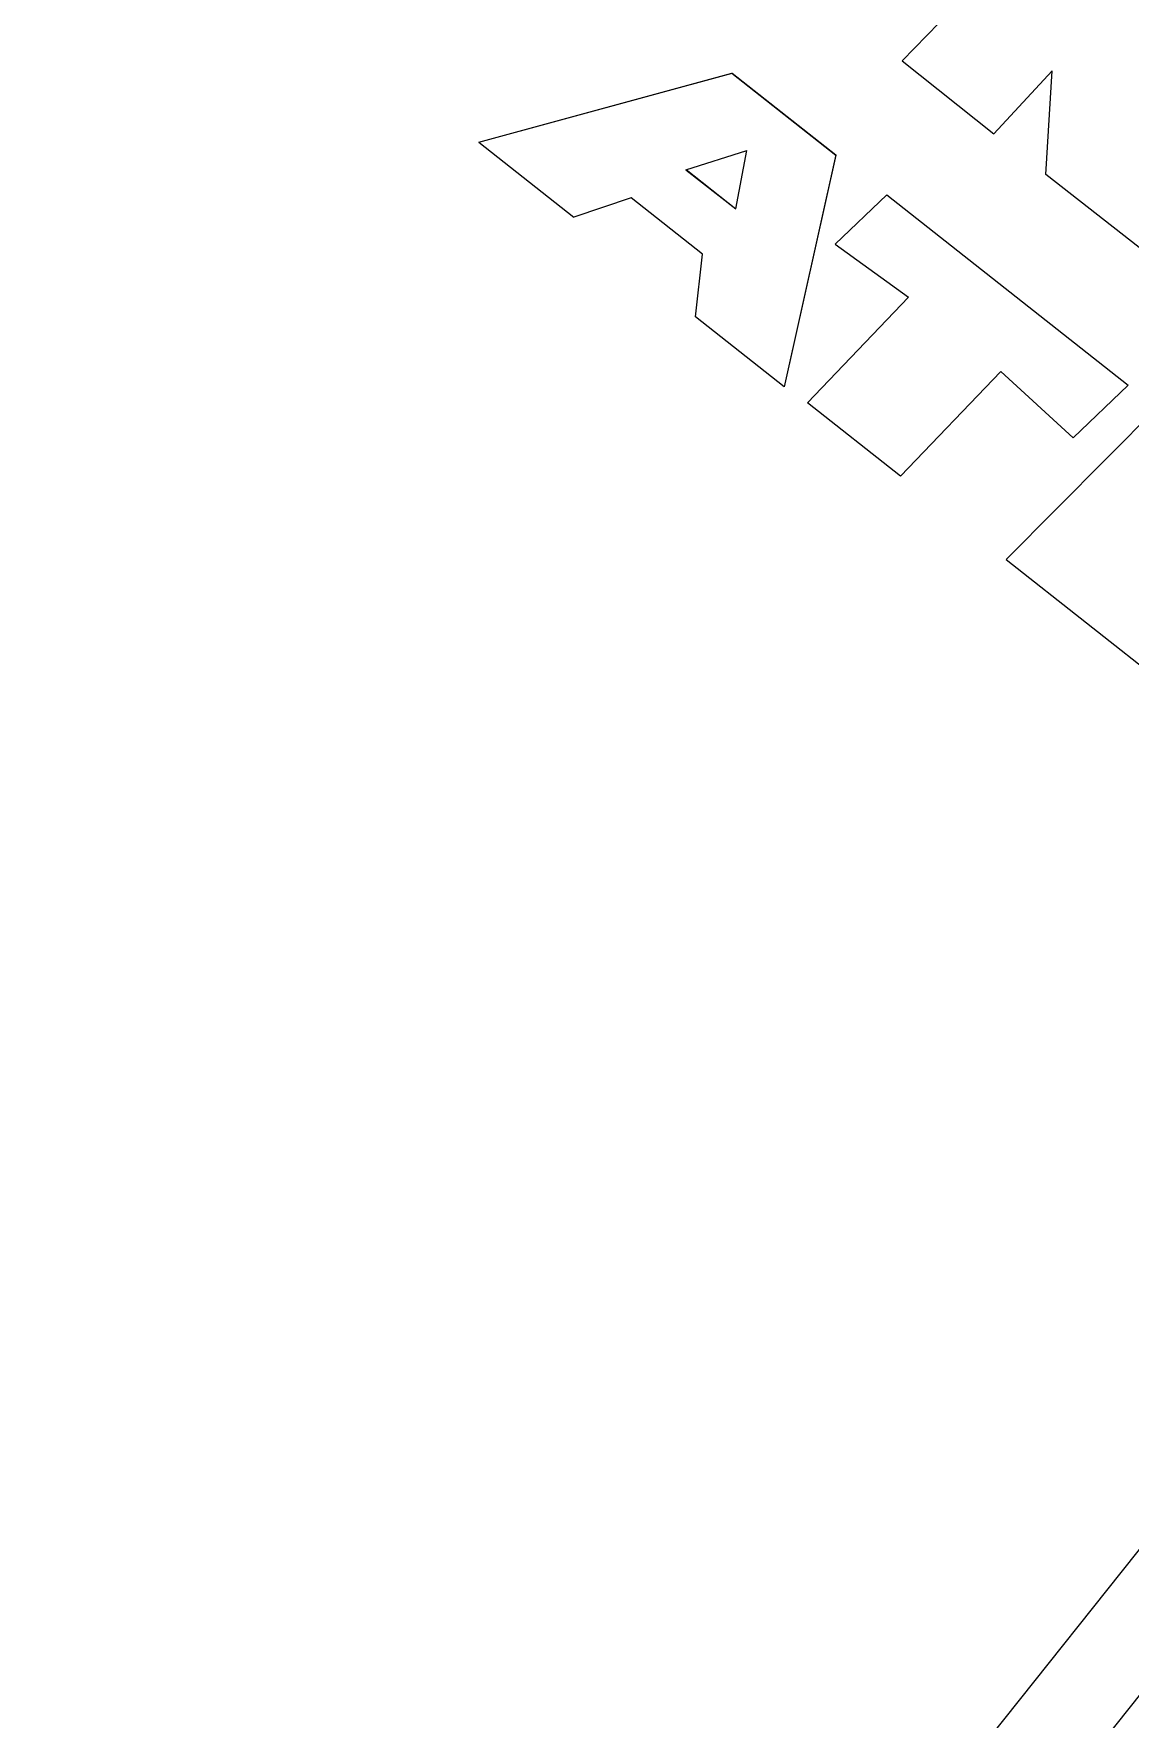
# Model space of a CAD drawing. Header units: millimetres. Extents: x -229914 to 856942, y -268655 to 87212.
# Drawn here: x -137309.4 to -137164.7, y 24358.9 to 24581.3 of the extents above; entities that cross this region are included whole.
import ezdxf

# ---------------------------------------------------------------- set-up
doc = ezdxf.new("R2010")
doc.units = ezdxf.units.MM

# ---------------------------------------------------------------- blocks, each defined once
blk = doc.blocks.new('Т912NEW')
at = {"color": 7, "linetype": 'Continuous', "lineweight": 15}
for p, q in [((-327.57, 2913.98), (-324.88, 2941.14)), ((-327.57, 2913.97), (-324.88, 2941.13)), ((-311.27, 2925.25), (-312.11, 2913.97)), ((-303.38, 2914.04), (-311.27, 2925.25)), ((-286.46, 2914.19), (-303.38, 2914.04)), ((-327.57, 2913.97), (-327.57, 2913.98)), ((-327.57, 2913.97), (-312.11, 2913.97)), ((-364.61, 2870.75), (-344.13, 2898.71)), ((-364.61, 2870.75), (-344.13, 2898.7)), ((-344.13, 2898.71), (-326.67, 2898.8)), ((-344.13, 2898.7), (-326.67, 2898.79)), ((-344.13, 2898.7), (-344.13, 2898.71)), ((-326.67, 2898.8), (-312.95, 2870.63)), ((-326.67, 2898.79), (-326.67, 2898.8)), ((-326.67, 2898.79), (-312.95, 2870.62)), ((-319.4, 2889.54), (-318.14, 2898.87)), ((-319.4, 2889.53), (-318.14, 2898.87)), ((-318.14, 2898.87), (-277.58, 2899.08)), ((-318.14, 2898.87), (-277.58, 2899.08)), ((-318.14, 2898.87), (-318.14, 2898.87)), ((-277.58, 2899.08), (-278.93, 2889.11)), ((-277.58, 2899.08), (-277.58, 2899.08)), ((-272.73, 2899.14), (-275.84, 2871.03)), ((-272.73, 2899.14), (-275.84, 2871.02)), ((-340.94, 2884.95), (-336.26, 2891.94)), ((-332.58, 2884.99), (-336.26, 2891.94)), ((-319.4, 2889.53), (-307.49, 2890.08)), ((-309.24, 2870.86), (-307.49, 2890.08)), ((-309.24, 2870.86), (-307.49, 2890.08)), ((-291.85, 2890.02), (-293.6, 2870.94)), ((-278.93, 2889.11), (-291.85, 2890.02)), ((-319.4, 2889.53), (-319.4, 2889.54)), ((-340.94, 2884.96), (-332.58, 2885)), ((-340.94, 2884.95), (-332.58, 2884.99)), ((-344.28, 2877.54), (-348.61, 2870.83)), ((-332.28, 2877.6), (-344.28, 2877.54)), ((-327.87, 2870.54), (-332.28, 2877.6)), ((-364.61, 2870.75), (-348.61, 2870.83)), ((-364.61, 2870.75), (-364.61, 2870.75)), ((-312.95, 2870.62), (-327.87, 2870.54)), ((-312.95, 2870.62), (-312.95, 2870.63)), ((-293.6, 2870.94), (-309.24, 2870.86)), ((-309.24, 2870.86), (-309.24, 2870.86)), ((-275.84, 2871.02), (-246.01, 2871.17)), ((-275.84, 2871.02), (-275.84, 2871.03)), ((-180.7, 2545.53), (-180.7, 2790.4)), ((-168.7, 2543.25), (-168.7, 2790.4))]:
    blk.add_line(p, q, dxfattribs=at)

msp = doc.modelspace()

# ---------------------------------------------------------------- block references
at = {"rotation": 321.4676820499667}
msp.add_blockref('Т912NEW', (-138753.82306, 22094.20638), dxfattribs=at)

doc.saveas('drawing.dxf')
